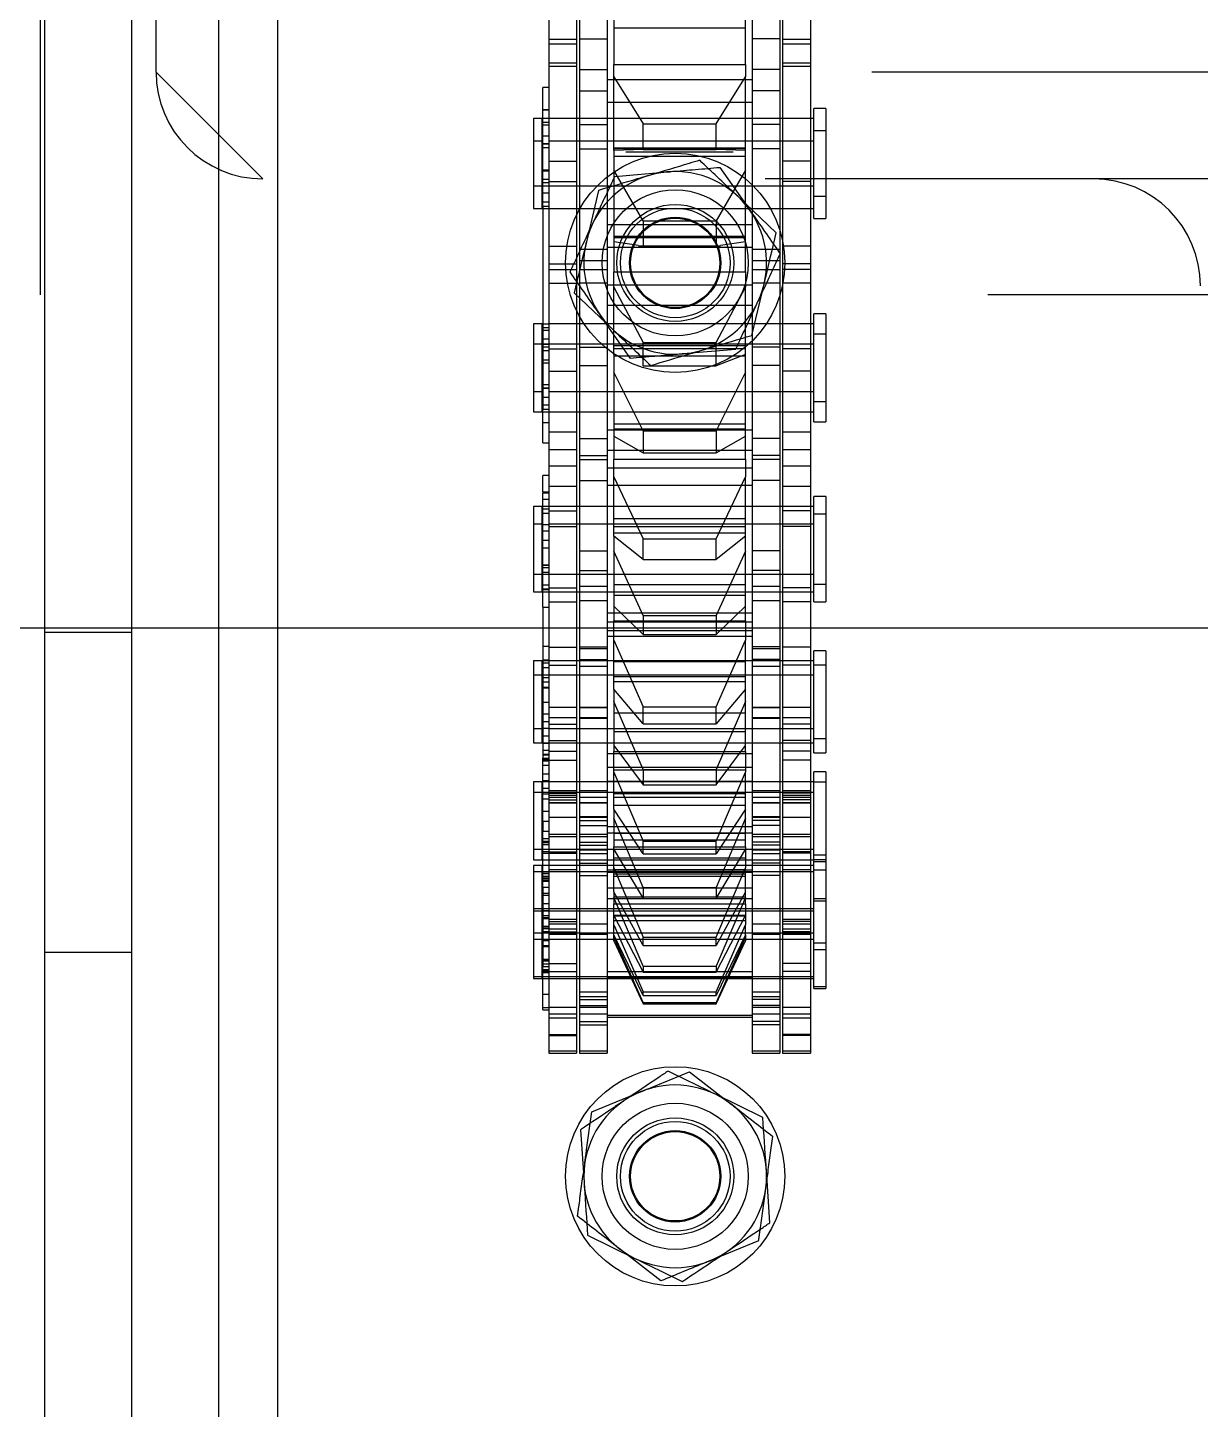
# Model space of a CAD drawing. Header units: metres. Extents: x 0 to 63075, y 0 to 44550.
# Drawn here: x 13768.1 to 13832.2, y 27210.3 to 27285.9 of the extents above; entities that cross this region are included whole.
import ezdxf

# ---------------------------------------------------------------- set-up
doc = ezdxf.new("R2010")
doc.units = ezdxf.units.M
doc.header["$LTSCALE"] = 75
doc.linetypes.add('HIDDEN2', pattern=[4.7625, 3.175, -1.5875])
for name, color, linetype in [('SDM', 7, 'Continuous'), ('SL4', 4, 'Continuous'), ('ST1', 7, 'HIDDEN2')]:
    doc.layers.add(name, color=color, linetype=linetype)

# ---------------------------------------------------------------- blocks, each defined once
blk = doc.blocks.new('A$C429c7d53')
at = {"layer": 'SL4'}
for p, q in [((48.235, 1004.763), (48.235, 54.76)), ((57.76, 215), (57.76, 59.76)), ((78.567, 186.968), (77.897, 184.161)), ((88.293, 184.647), (86.197, 186.632)), ((86.953, 179.032), (87.623, 181.839)), ((77.227, 181.353), (79.323, 179.368)), ((87.554, 136.217), (84.962, 137.489)), ((77.577, 135.543), (77.771, 132.663)), ((87.943, 130.457), (87.749, 133.337)), ((77.966, 129.783), (80.558, 128.511))]:
    blk.add_line(p, q, dxfattribs=at)
for centre, start, end in [((82.76, 183), 106.57898, 166.57898), ((82.76, 183), 46.57898, 106.57898), ((82.76, 183), 346.57898, 46.57898), ((82.76, 183), 166.57898, 226.57898), ((82.76, 183), 286.57898, 346.57898), ((82.76, 183), 226.57898, 286.57898), ((82.76, 133), 63.86493, 123.86493), ((82.76, 133), 123.86493, 183.86493), ((82.76, 133), 3.86493, 63.86493), ((82.76, 133), 303.86493, 3.86493), ((82.76, 133), 183.86493, 243.86493), ((82.76, 133), 243.86493, 303.86493)]:
    blk.add_arc(centre, 5, start, end, dxfattribs=at)
for points, knots in [([(84.1, 188.616), (83.91, 188.559), (83.009, 188.291), (82.072, 188.012), (81.333, 187.792)], [0, 0, 0, 0, 0.211001, 1, 1, 1, 1]), ([(86.197, 186.632), (86.147, 186.679), (85.439, 187.349), (84.745, 188.005), (84.1, 188.616)], [0, 0, 0, 0, 0.070201, 1, 1, 1, 1]), ([(81.333, 187.792), (81.116, 187.728), (80.18, 187.449), (79.268, 187.177), (78.567, 186.968)], [0, 0, 0, 0, 0.2318493, 1, 1, 1, 1]), ([(87.623, 181.839), (87.639, 181.906), (87.866, 182.854), (88.087, 183.783), (88.293, 184.647)], [0, 0, 0, 0, 0.0702006, 1, 1, 1, 1]), ([(77.897, 184.161), (77.881, 184.094), (77.654, 183.146), (77.433, 182.217), (77.227, 181.353)], [0, 0, 0, 0, 0.0702006, 1, 1, 1, 1]), ([(79.323, 179.368), (79.373, 179.321), (80.081, 178.651), (80.775, 177.995), (81.42, 177.384)], [0, 0, 0, 0, 0.070201, 1, 1, 1, 1]), ([(84.187, 178.208), (84.926, 178.428), (85.862, 178.707), (86.763, 178.975), (86.953, 179.032)], [0, 0, 0, 0, 0.788999, 1, 1, 1, 1]), ([(81.42, 177.384), (82.121, 177.593), (83.033, 177.865), (83.97, 178.143), (84.187, 178.208)], [0, 0, 0, 0, 0.768151, 1, 1, 1, 1]), ([(82.371, 138.76), (82.206, 138.65), (81.426, 138.126), (80.614, 137.581), (79.974, 137.152)], [0, 0, 0, 0, 0.211001, 1, 1, 1, 1]), ([(84.962, 137.489), (84.901, 137.519), (84.026, 137.948), (83.168, 138.369), (82.371, 138.76)], [0, 0, 0, 0, 0.070201, 1, 1, 1, 1]), ([(79.974, 137.152), (79.786, 137.026), (78.975, 136.481), (78.184, 135.951), (77.577, 135.543)], [0, 0, 0, 0, 0.231849, 1, 1, 1, 1]), ([(87.749, 133.337), (87.744, 133.405), (87.678, 134.378), (87.614, 135.331), (87.554, 136.217)], [0, 0, 0, 0, 0.070201, 1, 1, 1, 1]), ([(77.771, 132.663), (77.776, 132.595), (77.842, 131.622), (77.906, 130.669), (77.966, 129.783)], [0, 0, 0, 0, 0.070201, 1, 1, 1, 1]), ([(85.546, 128.848), (86.186, 129.278), (86.998, 129.823), (87.779, 130.346), (87.943, 130.457)], [0, 0, 0, 0, 0.788999, 1, 1, 1, 1]), ([(83.149, 127.24), (83.756, 127.647), (84.547, 128.178), (85.358, 128.722), (85.546, 128.848)], [0, 0, 0, 0, 0.7681507, 1, 1, 1, 1]), ([(80.558, 128.511), (80.619, 128.481), (81.494, 128.052), (82.352, 127.631), (83.149, 127.24)], [0, 0, 0, 0, 0.070201, 1, 1, 1, 1])]:
    blk.add_open_spline(points, degree=3, knots=knots, dxfattribs=at)
at = {"layer": 'ST1'}
for p, q in [((52.997, 1004.763), (52.997, 4.763)), ((60.997, 1004.763), (60.997, 4.763)), ((48, 244.75), (48, 181.25)), ((54.35, 193.45), (54.35, 238.9)), ((77.515, 205.789), (77.515, 195.27)), ((79.035, 205.789), (79.035, 195.27)), ((86.965, 205.789), (86.965, 195.27)), ((88.485, 205.789), (88.485, 195.27)), ((75.843, 202.294), (75.843, 193.949)), ((77.363, 202.294), (77.363, 193.949)), ((88.637, 202.294), (88.637, 193.949)), ((90.157, 202.294), (90.157, 193.949)), ((79.4, 201.094), (79.4, 193.862)), ((86.6, 193.862), (86.6, 201.094)), ((75.843, 195.249), (77.363, 195.249)), ((77.515, 195.27), (79.035, 195.27)), ((77.515, 195.27), (77.515, 189.249)), ((79.035, 195.27), (79.035, 189.249)), ((79.4, 195.875), (86.6, 195.875)), ((88.485, 195.27), (86.965, 195.27)), ((86.965, 195.27), (86.965, 189.249)), ((88.485, 195.27), (88.485, 189.249)), ((88.637, 195.249), (90.157, 195.249)), ((77.363, 194.975), (75.843, 194.975)), ((90.157, 194.975), (88.637, 194.975)), ((75.843, 193.949), (75.843, 193.748)), ((75.843, 193.949), (77.363, 193.949)), ((75.843, 193.748), (75.843, 182.637)), ((77.363, 193.748), (75.843, 193.748)), ((77.363, 193.949), (77.363, 193.748)), ((77.363, 193.748), (77.363, 182.637)), ((79.4, 193.862), (86.6, 193.862)), ((79.4, 193.182), (79.4, 193.862)), ((86.6, 193.862), (86.6, 193.182)), ((88.637, 193.949), (88.637, 193.748)), ((88.637, 193.949), (90.157, 193.949)), ((88.637, 193.748), (88.637, 182.637)), ((90.157, 193.748), (88.637, 193.748)), ((90.157, 193.949), (90.157, 193.748)), ((90.157, 193.748), (90.157, 182.637)), ((54.35, 193.45), (60.2, 187.6)), ((331.65, 193.45), (54.35, 193.45)), ((77.515, 193.583), (79.035, 193.583)), ((86.965, 193.015), (79.035, 193.015)), ((79.4, 193.182), (81, 190.605)), ((79.4, 189.146), (79.4, 193.182)), ((85, 190.605), (86.6, 193.182)), ((86.6, 189.146), (86.6, 193.182)), ((88.485, 193.583), (86.965, 193.583)), ((75.511, 191.37), (75.511, 192.607)), ((75.843, 192.607), (75.511, 192.607)), ((77.515, 192.427), (79.035, 192.427)), ((88.485, 192.427), (86.965, 192.427)), ((75.511, 191.37), (75.511, 191.38)), ((75.843, 191.38), (75.511, 191.38)), ((75.511, 191.37), (75.843, 191.37)), ((75.511, 189.947), (75.511, 191.37)), ((86.965, 191.788), (79.035, 191.788)), ((90.342, 190.226), (90.342, 191.453)), ((91, 191.453), (90.342, 191.453)), ((91, 191.453), (91, 190.226)), ((75, 190.9), (75, 189.673)), ((75.474, 190.9), (75, 190.9)), ((75.474, 189.673), (75.474, 190.9)), ((77.363, 190.9), (75.511, 190.9)), ((75.511, 190.708), (75.843, 190.708)), ((90.342, 190.9), (75.843, 190.9)), ((79.035, 190.9), (77.515, 190.9)), ((86.965, 190.9), (79.035, 190.9)), ((81, 189.204), (81, 190.605)), ((81, 190.605), (85, 190.605)), ((85, 189.204), (85, 190.605)), ((88.485, 190.9), (86.965, 190.9)), ((90.157, 190.9), (88.637, 190.9)), ((75.843, 190.531), (75.474, 190.531)), ((75.511, 189.947), (75.843, 189.947)), ((75.511, 186.115), (75.511, 189.947)), ((77.515, 190.584), (79.035, 190.584)), ((88.485, 190.584), (86.965, 190.584)), ((90.342, 189.929), (90.342, 190.226)), ((91, 190.226), (90.342, 190.226)), ((90.342, 185.429), (90.342, 189.929)), ((91, 190.226), (91, 189.929)), ((91, 189.929), (91, 185.429)), ((75, 189.673), (75, 189.444)), ((75.474, 189.673), (75, 189.673)), ((75, 189.444), (75, 185.983)), ((75.474, 185.983), (75.474, 189.673)), ((75.843, 189.304), (75.474, 189.304)), ((75.511, 189.541), (75.843, 189.541)), ((75.511, 189.509), (75.843, 189.509)), ((77.363, 189.673), (75.843, 189.673)), ((90.342, 189.673), (75.843, 189.673)), ((79.035, 189.673), (77.515, 189.673)), ((77.515, 189.249), (79.035, 189.249)), ((77.515, 189.249), (77.515, 181.908)), ((86.965, 189.673), (79.035, 189.673)), ((79.035, 189.249), (79.035, 181.908)), ((86.6, 189.288), (79.4, 189.288)), ((79.4, 189.266), (86.6, 189.266)), ((81, 189.204), (79.4, 189.146)), ((79.4, 189.146), (79.4, 182.516)), ((81, 189.204), (85, 189.204)), ((86.6, 189.146), (85, 189.204)), ((86.6, 182.516), (86.6, 189.146)), ((88.485, 189.673), (86.965, 189.673)), ((88.485, 189.249), (86.965, 189.249)), ((86.965, 189.249), (86.965, 181.908)), ((88.485, 189.249), (88.485, 181.908)), ((90.157, 189.673), (88.637, 189.673)), ((75.843, 188.571), (77.363, 188.571)), ((79.4, 188.834), (86.6, 188.834)), ((80.067, 189.086), (85.933, 189.086)), ((90.157, 188.571), (88.637, 188.571)), ((325.8, 187.6), (60.2, 187.6)), ((75.474, 187.579), (75.843, 187.579)), ((75.511, 188.086), (75.843, 188.086)), ((75.511, 188.034), (75.843, 188.034)), ((81, 185.296), (79.4, 188.083)), ((79.454, 187.733), (82.33, 187.981)), ((86.6, 188.083), (85, 185.296)), ((85.206, 188.23), (86.859, 185.863)), ((75, 187.21), (75.474, 187.21)), ((75.511, 187.401), (75.843, 187.401)), ((75.511, 187.21), (75.843, 187.21)), ((75.511, 186.836), (75.843, 186.836)), ((75.843, 187.455), (77.363, 187.455)), ((75.843, 187.21), (77.363, 187.21)), ((75.843, 187.21), (90.342, 187.21)), ((77.515, 187.21), (79.035, 187.21)), ((79.035, 187.21), (86.965, 187.21)), ((86.965, 187.21), (88.485, 187.21)), ((90.157, 187.455), (88.637, 187.455)), ((88.637, 187.21), (90.157, 187.21)), ((75.474, 186.352), (75.843, 186.352)), ((75.511, 186.115), (75.843, 186.115)), ((75.511, 186.115), (75.511, 174.989)), ((90.342, 186.656), (91, 186.656)), ((75, 185.983), (75.474, 185.983)), ((75.511, 185.983), (75.843, 185.983)), ((75.511, 185.983), (77.363, 185.983)), ((75.843, 185.983), (90.342, 185.983)), ((77.515, 185.983), (79.035, 185.983)), ((79.035, 185.983), (86.965, 185.983)), ((86.965, 185.983), (88.485, 185.983)), ((88.637, 185.983), (90.157, 185.983)), ((90.342, 185.429), (91, 185.429)), ((79.035, 185.095), (86.965, 185.095)), ((81, 185.296), (85, 185.296)), ((81, 185.296), (81, 183.941)), ((85, 185.296), (85, 183.941)), ((75.843, 183.918), (77.363, 183.918)), ((79.035, 183.868), (86.965, 183.868)), ((86.6, 184.454), (79.4, 184.454)), ((79.4, 184.388), (86.6, 184.388)), ((79.4, 184.179), (80.752, 183.978)), ((80.752, 183.932), (85.248, 183.932)), ((81, 183.941), (85, 183.941)), ((85.248, 183.978), (86.6, 184.179)), ((90.157, 183.918), (88.637, 183.918)), ((79.035, 183.735), (77.515, 183.735)), ((77.515, 183.135), (79.035, 183.135)), ((88.485, 183.735), (86.965, 183.735)), ((86.965, 183.135), (88.485, 183.135)), ((75.843, 182.951), (77.363, 182.951)), ((75.843, 182.637), (77.363, 182.637)), ((75.843, 182.637), (75.843, 177.074)), ((77.363, 182.637), (77.363, 177.074)), ((79.035, 182.622), (77.515, 182.622)), ((79.4, 182.516), (86.6, 182.516)), ((79.4, 181.679), (79.4, 182.516)), ((86.6, 182.516), (86.6, 181.679)), ((88.485, 182.622), (86.965, 182.622)), ((90.157, 182.951), (88.637, 182.951)), ((90.157, 182.637), (88.637, 182.637)), ((88.637, 182.637), (88.637, 177.074)), ((90.157, 182.637), (90.157, 177.074)), ((75.843, 181.892), (77.363, 181.892)), ((77.515, 181.908), (77.515, 171.086)), ((77.515, 181.908), (79.035, 181.908)), ((79.035, 181.908), (79.035, 171.086)), ((86.965, 181.775), (79.035, 181.775)), ((79.4, 181.679), (81, 178.644)), ((79.4, 177.983), (79.4, 181.679)), ((85, 178.644), (86.6, 181.679)), ((86.6, 177.983), (86.6, 181.679)), ((86.965, 181.908), (86.965, 171.086)), ((86.965, 181.908), (88.485, 181.908)), ((88.485, 181.908), (88.485, 171.086)), ((90.157, 181.892), (88.637, 181.892)), ((338, 181.25), (48, 181.25)), ((80.314, 177.77), (78.661, 180.137)), ((86.965, 180.662), (79.035, 180.662)), ((90.342, 179.1), (90.342, 180.213)), ((91, 180.213), (90.342, 180.213)), ((91, 180.213), (91, 179.1)), ((75, 179.66), (75, 178.547)), ((75.474, 179.66), (75, 179.66)), ((75.474, 178.547), (75.474, 179.66)), ((75.843, 179.291), (75.474, 179.291)), ((75.511, 179.66), (75.843, 179.66)), ((75.511, 179.469), (75.843, 179.469)), ((77.363, 179.66), (75.843, 179.66)), ((90.342, 179.66), (75.843, 179.66)), ((79.035, 179.66), (77.515, 179.66)), ((86.965, 179.66), (79.035, 179.66)), ((88.485, 179.66), (86.965, 179.66)), ((90.157, 179.66), (88.637, 179.66)), ((75, 178.547), (75, 178.318)), ((75.474, 178.547), (75, 178.547)), ((75.474, 174.857), (75.474, 178.547)), ((75.511, 178.836), (75.843, 178.836)), ((75.511, 178.547), (75.843, 178.547)), ((77.363, 178.547), (75.511, 178.547)), ((90.342, 178.547), (75.843, 178.547)), ((79.035, 178.547), (77.515, 178.547)), ((86.965, 178.547), (79.035, 178.547)), ((81, 177.361), (81, 178.644)), ((81, 178.644), (85, 178.644)), ((85, 177.361), (85, 178.644)), ((88.485, 178.547), (86.965, 178.547)), ((90.157, 178.547), (88.637, 178.547)), ((90.342, 178.803), (90.342, 179.1)), ((91, 179.1), (90.342, 179.1)), ((90.342, 174.303), (90.342, 178.803)), ((91, 179.1), (91, 178.803)), ((91, 178.803), (91, 174.303)), ((75, 178.318), (75, 174.857)), ((75.843, 178.178), (75.474, 178.178)), ((75.511, 178.414), (75.843, 178.414)), ((75.843, 178.299), (77.363, 178.299)), ((77.515, 178.392), (79.035, 178.392)), ((86.6, 178.468), (79.4, 178.468)), ((79.4, 178.307), (86.6, 178.307)), ((79.4, 177.983), (79.4, 172.255)), ((79.4, 177.915), (86.6, 177.915)), ((86.066, 178.267), (83.19, 178.019)), ((86.6, 177.983), (85, 177.361)), ((86.6, 172.255), (86.6, 177.983)), ((88.485, 178.392), (86.965, 178.392)), ((90.157, 178.299), (88.637, 178.299)), ((75.511, 177.693), (75.843, 177.693)), ((75.511, 177.522), (75.843, 177.522)), ((75.843, 177.074), (77.363, 177.074)), ((75.843, 177.074), (75.843, 170.782)), ((77.363, 177.074), (77.363, 170.782)), ((77.515, 177.39), (79.035, 177.39)), ((81, 173.815), (79.4, 177.018)), ((81, 177.361), (85, 177.361)), ((86.6, 177.018), (85, 173.815)), ((88.485, 177.39), (86.965, 177.39)), ((90.157, 177.074), (88.637, 177.074)), ((88.637, 177.074), (88.637, 170.782)), ((90.157, 177.074), (90.157, 170.782)), ((75.474, 176.339), (75.843, 176.339)), ((75, 175.97), (75.474, 175.97)), ((75.511, 176.161), (75.843, 176.161)), ((75.511, 176.148), (75.843, 176.148)), ((75.511, 175.643), (75.843, 175.643)), ((75.843, 175.97), (77.363, 175.97)), ((75.843, 175.97), (90.342, 175.97)), ((77.515, 175.97), (79.035, 175.97)), ((79.035, 175.97), (86.965, 175.97)), ((86.965, 175.97), (88.485, 175.97)), ((88.637, 175.97), (90.157, 175.97)), ((75, 174.857), (75.474, 174.857)), ((75.474, 175.226), (75.843, 175.226)), ((75.511, 174.989), (75.843, 174.989)), ((75.511, 173.15), (75.511, 174.989)), ((75.511, 174.857), (77.363, 174.857)), ((75.843, 174.857), (90.342, 174.857)), ((77.515, 174.857), (79.035, 174.857)), ((79.035, 174.857), (86.965, 174.857)), ((86.965, 174.857), (88.485, 174.857)), ((88.637, 174.857), (90.157, 174.857)), ((90.342, 175.416), (91, 175.416)), ((75.511, 174.268), (75.843, 174.268)), ((75.511, 174.263), (75.843, 174.263)), ((86.6, 174.176), (79.4, 174.176)), ((90.342, 174.303), (91, 174.303)), ((77.363, 173.732), (75.843, 173.732)), ((77.515, 173.391), (79.035, 173.391)), ((79.035, 173.855), (86.965, 173.855)), ((79.4, 173.917), (86.6, 173.917)), ((79.4, 173.508), (81, 172.596)), ((81, 173.815), (85, 173.815)), ((81, 173.815), (81, 172.596)), ((85, 173.815), (85, 172.596)), ((85, 172.596), (86.6, 173.508)), ((88.485, 173.391), (86.965, 173.391)), ((90.157, 173.732), (88.637, 173.732)), ((75.511, 173.15), (75.843, 173.15)), ((77.363, 172.767), (75.843, 172.767)), ((77.515, 172.463), (79.035, 172.463)), ((79.035, 172.742), (86.965, 172.742)), ((81, 172.596), (85, 172.596)), ((88.485, 172.463), (86.965, 172.463)), ((90.157, 172.767), (88.637, 172.767)), ((75.843, 171.895), (77.363, 171.895)), ((77.515, 172.236), (79.035, 172.236)), ((86.965, 171.772), (79.035, 171.772)), ((79.4, 172.255), (86.6, 172.255)), ((79.4, 171.288), (79.4, 172.255)), ((86.6, 172.255), (86.6, 171.288)), ((88.485, 172.236), (86.965, 172.236)), ((88.637, 171.895), (90.157, 171.895)), ((75.511, 170.464), (75.511, 171.364)), ((75.843, 171.364), (75.511, 171.364)), ((77.515, 171.086), (79.035, 171.086)), ((77.515, 171.086), (77.515, 166.159)), ((79.035, 171.086), (79.035, 166.159)), ((79.4, 171.288), (81, 167.894)), ((79.4, 168.051), (79.4, 171.288)), ((85, 167.894), (86.6, 171.288)), ((86.6, 168.051), (86.6, 171.288)), ((88.485, 171.086), (86.965, 171.086)), ((86.965, 171.086), (86.965, 166.159)), ((88.485, 171.086), (88.485, 166.159)), ((75.511, 170.464), (75.843, 170.464)), ((75.511, 170.464), (75.511, 170.399)), ((75.511, 170.071), (75.511, 170.399)), ((75.843, 170.399), (75.511, 170.399)), ((75.843, 170.782), (75.843, 160.987)), ((75.843, 170.782), (77.363, 170.782)), ((77.363, 170.782), (77.363, 160.987)), ((86.965, 170.807), (79.035, 170.807)), ((88.637, 170.782), (88.637, 160.987)), ((88.637, 170.782), (90.157, 170.782)), ((90.157, 170.782), (90.157, 160.987)), ((90.342, 169.246), (90.342, 170.21)), ((91, 170.21), (90.342, 170.21)), ((91, 170.21), (91, 169.246)), ((75, 169.657), (75, 168.692)), ((75.474, 169.657), (75, 169.657)), ((75.474, 168.692), (75.474, 169.657)), ((75.511, 170.071), (75.843, 170.071)), ((75.511, 168.688), (75.511, 170.071)), ((77.363, 169.657), (75.511, 169.657)), ((75.511, 169.544), (75.843, 169.544)), ((90.342, 169.657), (75.843, 169.657)), ((75.843, 169.432), (77.363, 169.432)), ((79.035, 169.657), (77.515, 169.657)), ((86.965, 169.657), (79.035, 169.657)), ((88.485, 169.657), (86.965, 169.657)), ((90.157, 169.657), (88.637, 169.657)), ((90.157, 169.432), (88.637, 169.432)), ((75, 168.692), (75, 168.048)), ((75.474, 168.692), (75, 168.692)), ((75.843, 169.288), (75.474, 169.288)), ((75.474, 165.002), (75.474, 168.692)), ((75.511, 168.688), (75.843, 168.688)), ((75.511, 167.829), (75.511, 168.688)), ((77.363, 168.692), (75.843, 168.692)), ((90.342, 168.692), (75.843, 168.692)), ((79.035, 168.692), (77.515, 168.692)), ((86.965, 168.692), (79.035, 168.692)), ((86.6, 168.991), (79.4, 168.991)), ((88.485, 168.692), (86.965, 168.692)), ((90.157, 168.692), (88.637, 168.692)), ((90.342, 168.408), (90.342, 169.246)), ((91, 169.246), (90.342, 169.246)), ((91, 169.246), (91, 168.408)), ((75, 168.048), (75, 165.002)), ((75.843, 168.323), (75.474, 168.323)), ((75.843, 168.575), (77.363, 168.575)), ((79.4, 168.569), (86.6, 168.569)), ((79.4, 168.229), (86.6, 168.229)), ((81, 166.77), (79.4, 168.051)), ((79.4, 168.051), (79.4, 163.409)), ((86.6, 168.051), (85, 166.77)), ((86.6, 163.409), (86.6, 168.051)), ((90.157, 168.575), (88.637, 168.575)), ((90.342, 164.449), (90.342, 168.408)), ((91, 168.408), (91, 164.449)), ((75.511, 167.829), (75.843, 167.829)), ((75.511, 164.151), (75.511, 167.829)), ((75.511, 167.396), (75.843, 167.396)), ((77.515, 167.234), (79.035, 167.234)), ((81, 163.698), (79.4, 167.215)), ((81, 166.77), (81, 167.894)), ((81, 167.894), (85, 167.894)), ((85, 166.77), (85, 167.894)), ((86.6, 167.215), (85, 163.698)), ((88.485, 167.234), (86.965, 167.234)), ((75.511, 166.465), (75.843, 166.465)), ((75.511, 166.447), (75.843, 166.447)), ((81, 166.77), (85, 166.77)), ((75, 165.967), (75.474, 165.967)), ((75.474, 166.336), (75.843, 166.336)), ((75.511, 166.074), (75.843, 166.074)), ((75.511, 165.967), (77.363, 165.967)), ((75.843, 165.967), (90.342, 165.967)), ((77.515, 166.159), (79.035, 166.159)), ((77.515, 166.159), (77.515, 160.927)), ((77.515, 165.967), (79.035, 165.967)), ((79.035, 166.159), (79.035, 160.927)), ((79.035, 165.967), (86.965, 165.967)), ((88.485, 166.159), (86.965, 166.159)), ((86.965, 166.159), (86.965, 160.927)), ((86.965, 165.967), (88.485, 165.967)), ((88.485, 166.159), (88.485, 160.927)), ((88.637, 165.967), (90.157, 165.967)), ((75, 165.002), (75.474, 165.002)), ((75.474, 165.371), (75.843, 165.371)), ((75.511, 165.159), (75.843, 165.159)), ((75.511, 165.122), (75.843, 165.122)), ((75.511, 165.002), (77.363, 165.002)), ((75.843, 165.209), (77.363, 165.209)), ((75.843, 165.002), (90.342, 165.002)), ((79.035, 165.286), (77.515, 165.286)), ((77.515, 165.002), (79.035, 165.002)), ((79.035, 165.002), (86.965, 165.002)), ((86.6, 165.38), (79.4, 165.38)), ((88.485, 165.286), (86.965, 165.286)), ((86.965, 165.002), (88.485, 165.002)), ((90.157, 165.209), (88.637, 165.209)), ((88.637, 165.002), (90.157, 165.002)), ((90.342, 165.413), (91, 165.413)), ((75.511, 164.151), (75.843, 164.151)), ((75.511, 164.151), (75.511, 155.885)), ((75.843, 164.442), (77.363, 164.442)), ((79.035, 164.502), (77.515, 164.502)), ((79.4, 164.808), (86.6, 164.808)), ((79.4, 164.211), (81, 162.655)), ((85, 162.655), (86.6, 164.211)), ((88.485, 164.502), (86.965, 164.502)), ((90.157, 164.442), (88.637, 164.442)), ((90.342, 164.449), (91, 164.449)), ((79.035, 163.852), (86.965, 163.852)), ((79.4, 163.409), (86.6, 163.409)), ((79.4, 162.343), (79.4, 163.409)), ((81, 163.698), (85, 163.698)), ((81, 163.698), (81, 162.655)), ((85, 163.698), (85, 162.655)), ((86.6, 163.409), (86.6, 162.343)), ((154.75, 163), (10.135, 163)), ((52.997, 162.763), (48.235, 162.763)), ((86.965, 163.326), (79.035, 163.326)), ((79.035, 162.887), (86.965, 162.887)), ((81, 162.655), (85, 162.655)), ((75.511, 162.019), (75.843, 162.019)), ((75.843, 161.969), (77.363, 161.969)), ((77.515, 161.977), (79.035, 161.977)), ((77.515, 161.892), (79.035, 161.892)), ((86.965, 162.542), (79.035, 162.542)), ((79.4, 162.343), (81, 158.698)), ((79.4, 159.67), (79.4, 162.343)), ((85, 158.698), (86.6, 162.343)), ((86.6, 159.67), (86.6, 162.343)), ((88.485, 161.977), (86.965, 161.977)), ((86.965, 161.892), (88.485, 161.892)), ((90.157, 161.969), (88.637, 161.969)), ((75, 161.211), (75, 160.427)), ((75.474, 161.211), (75, 161.211)), ((75.474, 160.427), (75.474, 161.211)), ((75.511, 161.279), (75.843, 161.279)), ((77.363, 161.211), (75.511, 161.211)), ((75.511, 161.104), (75.843, 161.104)), ((90.342, 161.211), (75.843, 161.211)), ((77.515, 161.293), (79.035, 161.293)), ((79.035, 161.211), (77.515, 161.211)), ((86.965, 161.211), (79.035, 161.211)), ((86.6, 161.163), (79.4, 161.163)), ((88.485, 161.293), (86.965, 161.293)), ((88.485, 161.211), (86.965, 161.211)), ((90.157, 161.211), (88.637, 161.211)), ((90.342, 160.981), (90.342, 161.765)), ((91, 161.765), (90.342, 161.765)), ((91, 161.765), (91, 160.981)), ((75, 160.427), (75, 159.783)), ((75.474, 160.427), (75, 160.427)), ((75.843, 160.842), (75.474, 160.842)), ((75.474, 156.737), (75.474, 160.427)), ((77.363, 160.427), (75.511, 160.427)), ((75.843, 160.987), (77.363, 160.987)), ((75.843, 160.987), (75.843, 156.855)), ((90.342, 160.427), (75.843, 160.427)), ((77.363, 160.987), (77.363, 156.855)), ((77.515, 160.927), (77.515, 152.662)), ((77.515, 160.927), (79.035, 160.927)), ((79.035, 160.427), (77.515, 160.427)), ((79.035, 160.927), (79.035, 152.662)), ((86.965, 160.427), (79.035, 160.427)), ((79.4, 160.364), (86.6, 160.364)), ((86.965, 160.927), (86.965, 152.662)), ((86.965, 160.927), (88.485, 160.927)), ((88.485, 160.427), (86.965, 160.427)), ((88.485, 160.927), (88.485, 152.662)), ((90.157, 160.987), (88.637, 160.987)), ((88.637, 160.987), (88.637, 156.855)), ((90.157, 160.427), (88.637, 160.427)), ((90.157, 160.987), (90.157, 156.855)), ((90.342, 160.143), (90.342, 160.981)), ((91, 160.981), (90.342, 160.981)), ((91, 160.981), (91, 160.143)), ((75, 159.783), (75, 156.737)), ((75.843, 160.058), (75.474, 160.058)), ((75.511, 160.307), (75.843, 160.307)), ((75.511, 159.782), (75.843, 159.782)), ((75.511, 159.732), (75.843, 159.732)), ((79.4, 160.088), (86.6, 160.088)), ((81, 157.77), (79.4, 159.67)), ((79.4, 159.67), (79.4, 156.262)), ((86.6, 159.67), (85, 157.77)), ((86.6, 156.262), (86.6, 159.67)), ((90.342, 156.184), (90.342, 160.143)), ((91, 160.143), (91, 156.184)), ((75.511, 158.964), (75.843, 158.964)), ((81, 155.272), (79.4, 158.99)), ((86.6, 158.99), (85, 155.272)), ((75.511, 158.32), (75.843, 158.32)), ((77.363, 158.67), (75.843, 158.67)), ((77.363, 158.091), (75.843, 158.091)), ((79.035, 158.67), (77.515, 158.67)), ((77.515, 158.669), (79.035, 158.669)), ((77.515, 158.668), (79.035, 158.668)), ((79.035, 158.091), (77.515, 158.091)), ((77.515, 158.087), (79.035, 158.087)), ((77.515, 158.083), (79.035, 158.083)), ((86.6, 158.348), (79.4, 158.348)), ((81, 157.77), (81, 158.698)), ((81, 158.698), (85, 158.698)), ((85, 157.77), (85, 158.698)), ((88.485, 158.67), (86.965, 158.67)), ((88.485, 158.669), (86.965, 158.669)), ((86.965, 158.668), (88.485, 158.668)), ((88.485, 158.091), (86.965, 158.091)), ((88.485, 158.087), (86.965, 158.087)), ((86.965, 158.083), (88.485, 158.083)), ((90.157, 158.67), (88.637, 158.67)), ((90.157, 158.091), (88.637, 158.091)), ((75, 157.521), (75.474, 157.521)), ((75.474, 157.89), (75.843, 157.89)), ((75.511, 157.528), (75.843, 157.528)), ((75.843, 157.746), (77.363, 157.746)), ((75.843, 157.521), (77.363, 157.521)), ((75.843, 157.521), (90.342, 157.521)), ((77.515, 157.521), (79.035, 157.521)), ((79.035, 157.521), (86.965, 157.521)), ((79.4, 157.353), (86.6, 157.353)), ((81, 157.77), (85, 157.77)), ((86.965, 157.521), (88.485, 157.521)), ((90.157, 157.746), (88.637, 157.746)), ((88.637, 157.521), (90.157, 157.521)), ((75, 156.737), (75.474, 156.737)), ((75.474, 157.106), (75.843, 157.106)), ((75.511, 156.737), (77.363, 156.737)), ((75.511, 156.713), (75.843, 156.713)), ((75.843, 156.855), (77.363, 156.855)), ((75.843, 156.855), (75.843, 152.662)), ((75.843, 156.737), (90.342, 156.737)), ((77.363, 156.855), (77.363, 152.662)), ((77.515, 156.737), (79.035, 156.737)), ((79.035, 156.737), (86.965, 156.737)), ((86.965, 156.71), (79.035, 156.71)), ((79.4, 156.588), (81, 154.438)), ((85, 154.438), (86.6, 156.588)), ((86.965, 156.737), (88.485, 156.737)), ((90.157, 156.855), (88.637, 156.855)), ((88.637, 156.855), (88.637, 152.662)), ((88.637, 156.737), (90.157, 156.737)), ((90.157, 156.855), (90.157, 152.662)), ((90.342, 156.968), (91, 156.968)), ((75.843, 156.302), (75.511, 156.302)), ((75.511, 156.115), (75.843, 156.115)), ((75.511, 156.064), (75.843, 156.064)), ((75.511, 155.885), (75.843, 155.885)), ((75.511, 155.03), (75.511, 155.885)), ((75.511, 155.814), (75.843, 155.814)), ((75.843, 156.268), (77.363, 156.268)), ((86.965, 156.131), (79.035, 156.131)), ((79.4, 156.262), (86.6, 156.262)), ((79.4, 155.132), (79.4, 156.262)), ((86.6, 156.262), (86.6, 155.132)), ((90.157, 156.268), (88.637, 156.268)), ((90.342, 156.184), (91, 156.184)), ((75.843, 155.723), (75.511, 155.723)), ((75.511, 155.508), (75.843, 155.508)), ((75.843, 155.778), (77.363, 155.778)), ((79.035, 155.406), (86.965, 155.406)), ((86.6, 155.235), (79.4, 155.235)), ((79.4, 155.132), (81, 151.353)), ((79.4, 153.107), (79.4, 155.132)), ((81, 155.272), (85, 155.272)), ((81, 155.272), (81, 154.438)), ((85, 155.272), (85, 154.438)), ((85, 151.353), (86.6, 155.132)), ((86.6, 153.107), (86.6, 155.132)), ((90.157, 155.778), (88.637, 155.778)), ((90.342, 154.595), (90.342, 155.148)), ((91, 155.148), (90.342, 155.148)), ((91, 155.148), (91, 154.57)), ((75, 154.595), (75, 154.016)), ((75.474, 154.595), (75, 154.595)), ((75.474, 154.016), (75.474, 154.595)), ((75.511, 154.665), (75.511, 155.03)), ((75.511, 155.03), (75.843, 155.03)), ((75.511, 154.665), (75.843, 154.665)), ((75.511, 153.937), (75.511, 154.665)), ((77.363, 154.595), (75.511, 154.595)), ((90.342, 154.595), (75.843, 154.595)), ((79.035, 154.595), (77.515, 154.595)), ((79.035, 154.622), (86.965, 154.622)), ((86.965, 154.595), (79.035, 154.595)), ((81, 154.438), (85, 154.438)), ((88.485, 154.595), (86.965, 154.595)), ((90.157, 154.595), (88.637, 154.595)), ((90.342, 152.993), (90.342, 154.57)), ((91, 154.57), (90.342, 154.57)), ((91, 154.57), (91, 152.993)), ((75, 154.016), (75, 152.803)), ((75.474, 154.016), (75, 154.016)), ((75.843, 154.226), (75.474, 154.226)), ((75.474, 150.326), (75.474, 154.016)), ((75.843, 153.647), (75.474, 153.647)), ((77.363, 154.016), (75.511, 154.016)), ((75.511, 153.937), (75.843, 153.937)), ((75.511, 152.448), (75.511, 153.937)), ((77.363, 154.096), (75.843, 154.096)), ((90.342, 154.016), (75.843, 154.016)), ((75.843, 153.981), (77.363, 153.981)), ((75.843, 153.865), (77.363, 153.865)), ((77.363, 153.741), (75.843, 153.741)), ((75.843, 153.603), (77.363, 153.603)), ((79.035, 154.096), (77.515, 154.096)), ((79.035, 154.016), (77.515, 154.016)), ((79.035, 153.741), (77.515, 153.741)), ((86.965, 154.016), (79.035, 154.016)), ((79.4, 153.957), (86.6, 153.957)), ((79.4, 153.753), (86.6, 153.753)), ((88.485, 154.096), (86.965, 154.096)), ((88.485, 154.016), (86.965, 154.016)), ((88.485, 153.741), (86.965, 153.741)), ((90.157, 154.096), (88.637, 154.096)), ((90.157, 154.016), (88.637, 154.016)), ((90.157, 153.981), (88.637, 153.981)), ((88.637, 153.865), (90.157, 153.865)), ((90.157, 153.741), (88.637, 153.741)), ((90.157, 153.603), (88.637, 153.603)), ((75, 152.803), (75, 150.326)), ((75.511, 152.992), (75.843, 152.992)), ((75.843, 153.465), (77.363, 153.465)), ((75.843, 153.446), (77.363, 153.446)), ((79.035, 153.448), (77.515, 153.448)), ((77.515, 153.447), (79.035, 153.447)), ((77.515, 153.446), (79.035, 153.446)), ((86.6, 153.307), (79.4, 153.307)), ((81, 150.65), (79.4, 153.107)), ((79.4, 153.107), (79.4, 151.045)), ((86.6, 153.107), (85, 150.65)), ((86.6, 151.045), (86.6, 153.107)), ((88.485, 153.448), (86.965, 153.448)), ((88.485, 153.447), (86.965, 153.447)), ((86.965, 153.446), (88.485, 153.446)), ((88.637, 153.465), (90.157, 153.465)), ((88.637, 153.446), (90.157, 153.446)), ((90.342, 149.773), (90.342, 152.993)), ((91, 152.993), (91, 149.773)), ((75.511, 152.448), (75.843, 152.448)), ((75.511, 152.448), (75.511, 151.891)), ((75.843, 152.662), (75.843, 146.251)), ((75.843, 152.662), (77.363, 152.662)), ((77.363, 152.662), (77.363, 146.251)), ((79.035, 152.67), (77.515, 152.67)), ((77.515, 152.666), (79.035, 152.666)), ((77.515, 152.662), (77.515, 149.461)), ((77.515, 152.662), (79.035, 152.662)), ((77.515, 152.487), (79.035, 152.487)), ((77.515, 152.208), (79.035, 152.208)), ((79.035, 152.662), (79.035, 149.461)), ((86.965, 152.136), (79.035, 152.136)), ((81, 148.806), (79.4, 152.605)), ((86.6, 152.605), (85, 148.806)), ((88.485, 152.67), (86.965, 152.67)), ((88.485, 152.666), (86.965, 152.666)), ((86.965, 152.662), (86.965, 149.461)), ((86.965, 152.662), (88.485, 152.662)), ((88.485, 152.487), (86.965, 152.487)), ((88.485, 152.208), (86.965, 152.208)), ((88.485, 152.662), (88.485, 149.461)), ((88.637, 152.662), (88.637, 146.251)), ((88.637, 152.662), (90.157, 152.662)), ((90.157, 152.662), (90.157, 146.251)), ((75.474, 151.274), (75.843, 151.274)), ((75.511, 151.891), (75.843, 151.891)), ((75.511, 148.834), (75.511, 151.891)), ((75.511, 151.489), (75.843, 151.489)), ((75.511, 151.341), (75.843, 151.341)), ((77.363, 151.711), (75.843, 151.711)), ((77.363, 151.591), (75.843, 151.591)), ((79.035, 151.711), (77.515, 151.711)), ((79.035, 151.591), (77.515, 151.591)), ((77.515, 151.295), (79.035, 151.295)), ((86.965, 151.781), (79.035, 151.781)), ((79.4, 151.792), (86.6, 151.792)), ((86.6, 151.398), (79.4, 151.398)), ((81, 150.65), (81, 151.353)), ((81, 151.353), (85, 151.353)), ((85, 150.65), (85, 151.353)), ((88.485, 151.711), (86.965, 151.711)), ((88.485, 151.591), (86.965, 151.591)), ((88.485, 151.295), (86.965, 151.295)), ((90.157, 151.711), (88.637, 151.711)), ((90.157, 151.591), (88.637, 151.591)), ((75, 150.905), (75.474, 150.905)), ((75.474, 150.695), (75.843, 150.695)), ((75.511, 151.164), (75.843, 151.164)), ((75.511, 151.158), (75.843, 151.158)), ((75.511, 150.905), (77.363, 150.905)), ((75.511, 150.785), (75.843, 150.785)), ((75.843, 150.905), (90.342, 150.905)), ((75.843, 150.757), (77.363, 150.757)), ((75.843, 150.697), (77.363, 150.697)), ((77.515, 151.133), (79.035, 151.133)), ((77.515, 150.905), (79.035, 150.905)), ((77.515, 150.879), (79.035, 150.879)), ((77.515, 150.675), (79.035, 150.675)), ((79.035, 150.905), (86.965, 150.905)), ((79.4, 151.045), (86.6, 151.045)), ((79.4, 149.886), (79.4, 151.045)), ((79.4, 150.884), (81, 148.209)), ((81, 150.65), (85, 150.65)), ((85, 148.209), (86.6, 150.884)), ((86.6, 151.045), (86.6, 149.886)), ((88.485, 151.133), (86.965, 151.133)), ((86.965, 150.905), (88.485, 150.905)), ((86.965, 150.879), (88.485, 150.879)), ((86.965, 150.675), (88.485, 150.675)), ((88.637, 150.905), (90.157, 150.905)), ((90.157, 150.757), (88.637, 150.757)), ((90.157, 150.697), (88.637, 150.697)), ((91, 150.574), (90.342, 150.574)), ((75, 150.326), (75.474, 150.326)), ((75, 150.021), (75, 149.666)), ((75.474, 150.021), (75, 150.021)), ((75.474, 149.666), (75.474, 150.021)), ((75.511, 150.326), (77.363, 150.326)), ((77.363, 150.021), (75.511, 150.021)), ((75.843, 150.326), (90.342, 150.326)), ((90.342, 150.021), (75.843, 150.021)), ((75.843, 149.804), (77.363, 149.804)), ((77.515, 150.326), (79.035, 150.326)), ((77.515, 150.139), (79.035, 150.139)), ((79.035, 150.021), (77.515, 150.021)), ((79.035, 150.326), (86.965, 150.326)), ((86.965, 150.021), (79.035, 150.021)), ((86.6, 150.418), (79.4, 150.418)), ((79.4, 149.886), (81, 146.095)), ((79.4, 148.576), (79.4, 149.886)), ((86.6, 149.775), (79.4, 149.775)), ((85, 146.095), (86.6, 149.886)), ((86.6, 148.576), (86.6, 149.886)), ((86.965, 150.326), (88.485, 150.326)), ((88.485, 150.139), (86.965, 150.139)), ((88.485, 150.021), (86.965, 150.021)), ((88.637, 150.326), (90.157, 150.326)), ((90.157, 150.021), (88.637, 150.021)), ((88.637, 149.804), (90.157, 149.804)), ((90.342, 150.351), (91, 150.351)), ((91, 150.219), (90.342, 150.219)), ((90.342, 148.642), (90.342, 149.773)), ((90.342, 149.773), (91, 149.773)), ((91, 149.773), (91, 148.642)), ((75, 149.666), (75, 148.453)), ((75.474, 149.666), (75, 149.666)), ((75.474, 145.976), (75.474, 149.666)), ((75.843, 149.652), (75.474, 149.652)), ((75.843, 149.297), (75.474, 149.297)), ((77.363, 149.666), (75.511, 149.666)), ((75.511, 149.584), (75.843, 149.584)), ((75.511, 149.436), (75.843, 149.436)), ((75.511, 149.342), (75.843, 149.342)), ((75.511, 149.223), (75.843, 149.223)), ((75.511, 149.207), (75.843, 149.207)), ((75.511, 149.154), (75.843, 149.154)), ((90.342, 149.666), (75.843, 149.666)), ((79.035, 149.666), (77.515, 149.666)), ((77.515, 149.461), (79.035, 149.461)), ((77.515, 149.461), (77.515, 146.251)), ((86.965, 149.751), (79.035, 149.751)), ((86.965, 149.666), (79.035, 149.666)), ((86.965, 149.631), (79.035, 149.631)), ((79.035, 149.461), (79.035, 146.251)), ((79.4, 149.552), (86.6, 149.552)), ((79.4, 149.427), (86.6, 149.427)), ((88.485, 149.666), (86.965, 149.666)), ((88.485, 149.461), (86.965, 149.461)), ((86.965, 149.461), (86.965, 146.251)), ((88.485, 149.461), (88.485, 146.251)), ((90.157, 149.666), (88.637, 149.666)), ((75, 148.453), (75, 145.976)), ((75.511, 148.834), (75.843, 148.834)), ((75.511, 148.834), (75.511, 144.484)), ((75.511, 148.504), (75.843, 148.504)), ((75.511, 148.389), (75.843, 148.389)), ((79.035, 148.79), (86.965, 148.79)), ((81, 145.64), (79.4, 148.576)), ((79.4, 148.576), (79.4, 147.924)), ((79.4, 148.304), (86.6, 148.304)), ((81, 144.51), (79.4, 148.268)), ((81, 148.806), (81, 148.209)), ((81, 148.806), (85, 148.806)), ((85, 148.806), (85, 148.209)), ((86.6, 148.576), (85, 145.64)), ((86.6, 148.268), (85, 144.51)), ((86.6, 147.924), (86.6, 148.576)), ((90.342, 145.422), (90.342, 148.642)), ((91, 148.642), (91, 145.422)), ((75.474, 147.636), (75, 147.636)), ((75.474, 147.516), (75, 147.516)), ((75.511, 147.934), (75.843, 147.934)), ((77.363, 147.636), (75.511, 147.636)), ((75.511, 147.544), (75.843, 147.544)), ((77.363, 147.516), (75.511, 147.516)), ((90.342, 147.636), (75.843, 147.636)), ((90.342, 147.516), (75.843, 147.516)), ((79.035, 147.636), (77.515, 147.636)), ((79.035, 147.516), (77.515, 147.516)), ((79.035, 148.211), (86.965, 148.211)), ((86.965, 147.636), (79.035, 147.636)), ((86.965, 147.516), (79.035, 147.516)), ((79.4, 147.924), (86.6, 147.924)), ((79.4, 146.774), (79.4, 147.924)), ((81, 148.209), (85, 148.209)), ((86.6, 147.924), (86.6, 146.774)), ((88.485, 147.636), (86.965, 147.636)), ((88.485, 147.516), (86.965, 147.516)), ((90.157, 147.636), (88.637, 147.636)), ((90.157, 147.516), (88.637, 147.516)), ((91, 148.189), (90.342, 148.189)), ((91, 148.07), (90.342, 148.07)), ((75.843, 147.267), (75.474, 147.267)), ((75.843, 147.147), (75.474, 147.147)), ((75.511, 147.137), (75.843, 147.137)), ((75.511, 147.117), (75.843, 147.117)), ((77.363, 147.06), (75.843, 147.06)), ((75.843, 146.945), (77.363, 146.945)), ((75.843, 146.83), (77.363, 146.83)), ((77.515, 146.83), (79.035, 146.83)), ((79.4, 147.293), (86.6, 147.293)), ((79.4, 147.281), (81, 144.167)), ((79.4, 147.251), (86.6, 147.251)), ((79.4, 147.001), (86.6, 147.001)), ((79.4, 146.774), (81, 143.093)), ((79.4, 146.22), (79.4, 146.774)), ((85, 144.167), (86.6, 147.281)), ((85, 143.093), (86.6, 146.774)), ((86.6, 146.22), (86.6, 146.774)), ((86.965, 146.83), (88.485, 146.83)), ((90.157, 147.06), (88.637, 147.06)), ((90.157, 146.945), (88.637, 146.945)), ((88.637, 146.83), (90.157, 146.83)), ((75, 146.331), (75.474, 146.331)), ((75, 145.976), (75, 143.826)), ((75, 145.976), (75.474, 145.976)), ((75.474, 146.7), (75.843, 146.7)), ((75.474, 146.345), (75.843, 146.345)), ((75.474, 143.826), (75.474, 145.976)), ((75.511, 146.66), (75.843, 146.66)), ((75.511, 146.571), (75.843, 146.571)), ((75.511, 146.4), (75.843, 146.4)), ((75.511, 146.331), (77.363, 146.331)), ((75.511, 145.976), (77.363, 145.976)), ((77.363, 146.527), (75.843, 146.527)), ((75.843, 146.389), (77.363, 146.389)), ((75.843, 146.331), (90.342, 146.331)), ((75.843, 146.251), (75.843, 144.214)), ((75.843, 146.251), (77.363, 146.251)), ((75.843, 145.976), (90.342, 145.976)), ((77.363, 146.251), (77.363, 144.214)), ((77.515, 146.331), (79.035, 146.331)), ((77.515, 146.251), (77.515, 141.901)), ((77.515, 146.251), (79.035, 146.251)), ((77.515, 145.976), (79.035, 145.976)), ((79.035, 146.341), (79.035, 141.901)), ((79.035, 146.331), (86.965, 146.331)), ((79.035, 145.976), (86.965, 145.976)), ((81, 142.901), (79.4, 146.22)), ((79.4, 145.897), (79.4, 146.22)), ((81, 142.52), (79.4, 146.116)), ((81, 146.095), (85, 146.095)), ((81, 145.64), (81, 146.095)), ((86.6, 146.22), (85, 142.901)), ((86.6, 146.116), (85, 142.52)), ((85, 145.64), (85, 146.095)), ((86.6, 146.22), (86.6, 145.897)), ((86.965, 146.331), (88.485, 146.331)), ((86.965, 146.251), (86.965, 141.901)), ((86.965, 146.251), (88.485, 146.251)), ((86.965, 145.976), (88.485, 145.976)), ((88.485, 146.251), (88.485, 141.901)), ((90.157, 146.527), (88.637, 146.527)), ((90.157, 146.389), (88.637, 146.389)), ((88.637, 146.331), (90.157, 146.331)), ((88.637, 146.251), (88.637, 144.214)), ((88.637, 146.251), (90.157, 146.251)), ((88.637, 145.976), (90.157, 145.976)), ((90.157, 146.251), (90.157, 144.214)), ((48.235, 145.263), (52.997, 145.263)), ((75.511, 145.908), (75.843, 145.908)), ((75.511, 145.635), (75.843, 145.635)), ((75.843, 145.554), (75.511, 145.554)), ((79.4, 145.897), (81, 142.444)), ((81, 145.64), (85, 145.64)), ((85, 142.444), (86.6, 145.897)), ((90.342, 145.777), (91, 145.777)), ((90.342, 143.273), (90.342, 145.422)), ((90.342, 145.422), (91, 145.422)), ((91, 145.422), (91, 143.273)), ((75.511, 144.891), (75.843, 144.891)), ((75.511, 144.862), (75.843, 144.862)), ((75.511, 144.802), (75.843, 144.802)), ((75.511, 144.624), (75.843, 144.624)), ((75.511, 144.484), (75.843, 144.484)), ((75.511, 144.269), (75.511, 144.484)), ((75.843, 144.658), (77.363, 144.658)), ((81, 144.51), (81, 144.167)), ((81, 144.51), (85, 144.51)), ((85, 144.51), (85, 144.167)), ((90.157, 144.658), (88.637, 144.658)), ((75, 143.946), (75.474, 143.946)), ((75, 143.826), (75.474, 143.826)), ((75.474, 144.315), (75.843, 144.315)), ((75.474, 144.195), (75.843, 144.195)), ((75.511, 144.165), (75.511, 144.269)), ((75.511, 144.269), (75.843, 144.269)), ((75.511, 144.185), (75.843, 144.185)), ((75.511, 144.185), (75.511, 144.165)), ((75.511, 144.165), (75.843, 144.165)), ((75.511, 142.119), (75.511, 144.165)), ((75.511, 143.946), (77.363, 143.946)), ((75.511, 143.826), (77.363, 143.826)), ((75.843, 144.214), (77.363, 144.214)), ((75.843, 144.214), (75.843, 141.901)), ((75.843, 143.946), (90.342, 143.946)), ((75.843, 143.826), (90.342, 143.826)), ((77.363, 144.214), (77.363, 141.901)), ((77.515, 143.946), (79.035, 143.946)), ((77.515, 143.826), (79.035, 143.826)), ((79.035, 144.216), (86.965, 144.216)), ((79.035, 143.946), (86.965, 143.946)), ((79.035, 143.861), (86.965, 143.861)), ((79.035, 143.826), (86.965, 143.826)), ((81, 144.167), (85, 144.167)), ((86.965, 143.946), (88.485, 143.946)), ((86.965, 143.826), (88.485, 143.826)), ((90.157, 144.214), (88.637, 144.214)), ((88.637, 144.214), (88.637, 141.901)), ((88.637, 143.946), (90.157, 143.946)), ((88.637, 143.826), (90.157, 143.826)), ((90.157, 144.214), (90.157, 141.901)), ((75.843, 142.958), (75.511, 142.958)), ((79.035, 143.088), (77.515, 143.088)), ((81, 143.093), (85, 143.093)), ((81, 142.901), (81, 143.093)), ((85, 142.901), (85, 143.093)), ((88.485, 143.088), (86.965, 143.088)), ((90.342, 143.392), (91, 143.392)), ((90.342, 143.273), (91, 143.273)), ((75.511, 142.239), (75.843, 142.239)), ((75.843, 142.256), (77.363, 142.256)), ((79.035, 142.817), (77.515, 142.817)), ((77.515, 142.672), (79.035, 142.672)), ((77.515, 142.359), (79.035, 142.359)), ((77.515, 142.256), (79.035, 142.256)), ((81, 142.901), (85, 142.901)), ((81, 142.52), (81, 142.444)), ((81, 142.52), (85, 142.52)), ((81, 142.444), (85, 142.444)), ((85, 142.52), (85, 142.444)), ((88.485, 142.817), (86.965, 142.817)), ((88.485, 142.672), (86.965, 142.672)), ((88.485, 142.359), (86.965, 142.359)), ((86.965, 142.256), (88.485, 142.256)), ((88.637, 142.256), (90.157, 142.256)), ((75.511, 142.119), (75.843, 142.119)), ((75.843, 141.901), (75.843, 139.751)), ((75.843, 141.901), (77.363, 141.901)), ((77.363, 141.658), (75.843, 141.658)), ((77.363, 141.901), (77.363, 139.751)), ((77.515, 141.901), (77.515, 141.284)), ((77.515, 141.901), (79.035, 141.901)), ((77.515, 141.479), (79.035, 141.479)), ((79.035, 141.901), (79.035, 141.284)), ((79.035, 141.831), (86.965, 141.831)), ((79.035, 141.711), (86.965, 141.711)), ((86.965, 141.901), (86.965, 141.284)), ((86.965, 141.901), (88.485, 141.901)), ((88.485, 141.479), (86.965, 141.479)), ((88.485, 141.901), (88.485, 141.284)), ((88.637, 141.901), (88.637, 139.751)), ((88.637, 141.901), (90.157, 141.901)), ((90.157, 141.658), (88.637, 141.658)), ((90.157, 141.901), (90.157, 139.751)), ((75.843, 140.764), (77.363, 140.764)), ((75.843, 140.705), (77.363, 140.705)), ((77.515, 141.284), (79.035, 141.284)), ((77.515, 141.284), (77.515, 139.751)), ((79.035, 141.284), (79.035, 139.751)), ((88.485, 141.284), (86.965, 141.284)), ((86.965, 141.284), (86.965, 139.751)), ((88.485, 141.284), (88.485, 139.751)), ((90.157, 140.764), (88.637, 140.764)), ((90.157, 140.705), (88.637, 140.705)), ((75.843, 139.871), (77.363, 139.871)), ((75.843, 139.751), (77.363, 139.751)), ((77.515, 139.871), (79.035, 139.871)), ((77.515, 139.751), (79.035, 139.751)), ((86.965, 139.871), (88.485, 139.871)), ((86.965, 139.751), (88.485, 139.751)), ((88.637, 139.871), (90.157, 139.871)), ((88.637, 139.751), (90.157, 139.751)), ((83.542, 138.72), (85.823, 136.952)), ((78.197, 136.537), (80.869, 137.629)), ((87.323, 129.463), (84.651, 128.371)), ((81.978, 127.28), (79.697, 129.048))]:
    blk.add_line(p, q, dxfattribs=at)
for centre, radius in [((82.76, 183), 6), ((82.76, 183), 4), ((82.76, 183), 3.2), ((82.76, 183), 3), ((82.76, 183), 2.5), ((82.76, 183), 2.445), ((82.76, 133), 6), ((82.76, 133), 4), ((82.76, 133), 3.2), ((82.76, 133), 3), ((82.76, 133), 2.5), ((82.76, 133), 2.445)]:
    blk.add_circle(centre, radius, dxfattribs=at)
for centre, start, end in [((60.2, 193.45), 180, 270), ((105.65, 181.75), 0, 90)]:
    blk.add_arc(centre, 5.85, start, end, dxfattribs=at)
for points, knots in [([(78.231, 185.118), (78.342, 185.356), (78.756, 186.241), (79.159, 187.103), (79.454, 187.733)], [0, 0, 0, 0, 0.268634, 1, 1, 1, 1]), ([(82.33, 187.981), (82.398, 187.987), (83.369, 188.071), (84.321, 188.153), (85.206, 188.23)], [0, 0, 0, 0, 0.070201, 1, 1, 1, 1]), ([(86.859, 185.863), (86.898, 185.807), (87.456, 185.008), (88.003, 184.225), (88.512, 183.497)], [0, 0, 0, 0, 0.070201, 1, 1, 1, 1]), ([(77.008, 182.503), (77.111, 182.723), (77.509, 183.575), (77.923, 184.461), (78.231, 185.118)], [0, 0, 0, 0, 0.257551, 1, 1, 1, 1]), ([(87.289, 180.882), (87.4, 181.119), (87.814, 182.004), (88.217, 182.866), (88.512, 183.497)], [0, 0, 0, 0, 0.268634, 1, 1, 1, 1]), ([(78.661, 180.137), (78.622, 180.193), (78.064, 180.992), (77.517, 181.775), (77.008, 182.503)], [0, 0, 0, 0, 0.070201, 1, 1, 1, 1]), ([(86.066, 178.267), (86.169, 178.486), (86.567, 179.339), (86.982, 180.224), (87.289, 180.882)], [0, 0, 0, 0, 0.2575513, 1, 1, 1, 1]), ([(83.19, 178.019), (83.122, 178.013), (82.151, 177.929), (81.199, 177.847), (80.314, 177.77)], [0, 0, 0, 0, 0.070201, 1, 1, 1, 1]), ([(80.869, 137.629), (80.933, 137.655), (81.835, 138.023), (82.719, 138.384), (83.542, 138.72)], [0, 0, 0, 0, 0.070201, 1, 1, 1, 1]), ([(85.823, 136.952), (85.877, 136.91), (86.648, 136.313), (87.403, 135.727), (88.105, 135.183)], [0, 0, 0, 0, 0.070201, 1, 1, 1, 1]), ([(77.806, 133.677), (77.842, 133.937), (77.974, 134.905), (78.103, 135.848), (78.197, 136.537)], [0, 0, 0, 0, 0.268634, 1, 1, 1, 1]), ([(87.714, 132.323), (87.75, 132.583), (87.882, 133.551), (88.011, 134.494), (88.105, 135.183)], [0, 0, 0, 0, 0.268634, 1, 1, 1, 1]), ([(77.415, 130.817), (77.448, 131.057), (77.575, 131.989), (77.708, 132.958), (77.806, 133.677)], [0, 0, 0, 0, 0.257551, 1, 1, 1, 1]), ([(87.323, 129.463), (87.356, 129.703), (87.483, 130.635), (87.616, 131.604), (87.714, 132.323)], [0, 0, 0, 0, 0.257551, 1, 1, 1, 1]), ([(79.697, 129.048), (79.643, 129.09), (78.872, 129.687), (78.117, 130.273), (77.415, 130.817)], [0, 0, 0, 0, 0.070201, 1, 1, 1, 1]), ([(84.651, 128.371), (84.587, 128.345), (83.685, 127.977), (82.801, 127.616), (81.978, 127.28)], [0, 0, 0, 0, 0.070201, 1, 1, 1, 1])]:
    blk.add_open_spline(points, degree=3, knots=knots, dxfattribs=at)

msp = doc.modelspace()

# ---------------------------------------------------------------- block references
at = {"layer": 'SDM'}
msp.add_blockref('A$C429c7d53', (13720.74, 27090.066), dxfattribs=at)

doc.saveas('drawing.dxf')
